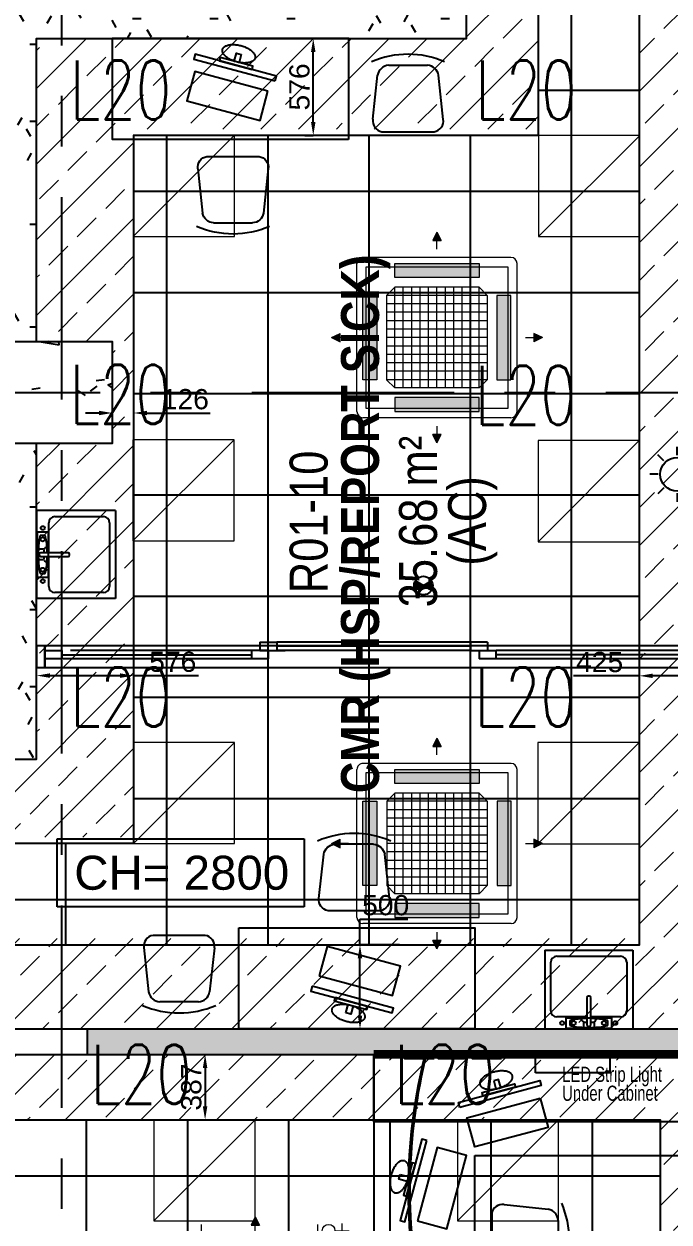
# Model space of a CAD drawing. Header units: millimetres. Extents: x -92759 to 184353, y -15225 to 86714.
# Drawn here: x -46958 to -43131, y 47422 to 54527 of the extents above; entities that cross this region are included whole.
import ezdxf

# ---------------------------------------------------------------- set-up
doc = ezdxf.new("R2010")
doc.units = ezdxf.units.MM
for name, pattern in [('HIDDEN', [0.375, 0.25, -0.125]), ('IDA - Grid Line', [2100, 1200, -300, 300, -300]), ('IDA - Hidden 065', [322.5, 225, -97.5])]:
    doc.linetypes.add(name, pattern=pattern)
doc.layers.get('Defpoints').update_dxf_attribs({"color": 8})
for name, color, linetype in [('0-1', 9, 'Continuous'), ('0-Motion Sensor', 1, 'Continuous'), ('A-_DOOR----_E', 8, 'Continuous'), ('A-_DOOROPEN_E', 8, 'Continuous'), ('A-_ROOMNAME_A', 8, 'Continuous'), ('A-_WALL----_H-1', 9, 'Continuous'), ('A-_WALLPRTN_E', 8, 'Continuous'), ('A-PATT-CONC', 8, 'Continuous'), ('AAG_Dimension', 7, 'Continuous'), ('E-legend', 1, 'Continuous'), ('E-LIGHT----E', 1, 'Continuous'), ('HF', 7, 'Continuous'), ('HF Text', 7, 'Continuous'), ('HFI 02', 7, 'Continuous'), ('M-ACMV_FCU', 5, 'Continuous'), ('PDF_M-_ACON----_E-N', 7, 'Continuous'), ('S-_COLN----_E', 8, 'Continuous')]:
    doc.layers.add(name, color=color, linetype=linetype)
for name, color, linetype, true_color in [('1599_FURN_RHH_BLK8 _NEW__1ST STY_dwg _2_-1', 7, 'Continuous', 0xaaaaaa), ('A-_DETA----_E-6', 7, 'Continuous', 0x969696), ('A-_DETA----_E-7', 7, 'IDA - Hidden 065', 0x969696), ('A-_DETA----_ED-2', 1, 'Continuous', 0xff0000), ('A-_FURN--1', 7, 'Continuous', 0xaaaaaa), ('A-_FURN--3', 7, 'Continuous', 0xaaaaaa), ('A-_FURN--4', 7, 'Continuous', 0xaaaaaa), ('E-_FIREALAM_E-1', 1, 'Continuous', 0xff0000), ('S-_ANOTGRID_E-1', 9, 'IDA - Grid Line', 0x808080)]:
    doc.layers.add(name, color=color, linetype=linetype, true_color=true_color)
for name, color, linetype, lineweight in [('A--', 134, '500-1-RP', 25), ('HFI 9MM FPB', 94, 'Continuous', 5), ('M-ACMV_CDP', 190, 'DRAIN_PIPE', 25), ('M-ACMV_FCU-1', 86, 'Continuous', 9), ('M-ACMV_PWR', 1, 'REFRIGERANT', 25), ('M-ACMV_REF_PIPE', 134, '500-1-RP', 25), ('M-ACMV_VCD', 7, 'Continuous', 25)]:
    doc.layers.add(name, color=color, linetype=linetype, lineweight=lineweight)
doc.styles.add('Arial', font='arial.ttf')
doc.styles.add('Arial Narrow_2', font='ARIALN.TTF', dxfattribs={"height": 225})
doc.styles.add('Arial Narrow_B_1', font='ARIALNB.TTF', dxfattribs={"height": 300})
doc.styles.add('Arial_4', font='arial.ttf', dxfattribs={"height": 1.8})
doc.styles.add('Simplex', font='simplex_.ttf', dxfattribs={"width": 0.7, "height": 450})
doc.styles.get("Standard").update_dxf_attribs({"font": 'arial.ttf'})
doc.linetypes.add('500-1-RP', pattern='A,0.75,-0.5,0.75,-0.5,0.75,-0.5,0.75,-1.7,["RP",Standard,S=1,R=0,X=-1,Y=-0.5],-1.7', length=7.9)
doc.linetypes.add('DRAIN_PIPE', pattern='A,0.5,-0.2,["D",Standard,S=0.1,R=0,X=-0.1,Y=-0.05],-0.25', length=0.95)
doc.linetypes.add('REFRIGERANT', pattern='A,15,-5.08,["R",Standard,S=2.54,R=0,X=-2.54,Y=-1.27],-5.08', length=25.16)
doc.dimstyles.get("Standard").update_dxf_attribs({"dimtxt": 0.18, "dimasz": 0.18, "dimexe": 0.18, "dimexo": 0.0625, "dimgap": 0.09, "dimtad": 0, "dimtih": 1, "dimtoh": 1, "dimdec": 4, "dimzin": 0, "dimdsep": 46, "dimtxsty": 'Standard', "dimcen": 0.09, "dimadec": 0, "dimazin": 0, "dimtfac": 1, "dimtdec": 4, "dimtofl": 0, "dimtmove": 0, "dimatfit": 3, "dimfxl": 1, "dimtolj": 1, "dimtzin": 0, "dimarcsym": 0})
pattern_1 = [(0, (-11870.95, 40538.29), (609.6, 152.4), [50.292, -406.908, 50.292, -406.908, -2438.4]), (0, (-11870.95, 40538.29), (609.6, 152.4), [-914.4, 50.292, -864.108, 50.292, -406.908, -1066.8]), (0, (-11870.95, 40538.29), (609.6, 152.4), [-2286, 50.292, -254.508, 50.292, -711.708]), (120, (-11642.35, 40614.49), (-436.7823, 451.7291), [50.292, -406.908, 50.292, -406.908, -2438.4]), (120, (-11642.35, 40614.49), (-436.7823, 451.7291), [-914.4, 50.292, -864.108, 50.292, -406.908, -1066.8]), (120, (-11642.35, 40614.49), (-436.7823, 451.7291), [-2286, 50.292, -254.508, 50.292, -711.708]), (240, (-11566.15, 40919.29), (-172.8177, -604.1291), [50.292, -406.908, 50.292, -406.908, -2438.4]), (240, (-11566.15, 40919.29), (-172.8177, -604.1291), [-914.4, 50.292, -864.108, 50.292, -406.908, -1066.8]), (240, (-11566.15, 40919.29), (-172.8177, -604.1291), [-2286, 50.292, -254.508, 50.292, -711.708])]

# ---------------------------------------------------------------- blocks, each defined once
blk = doc.blocks.new('IDA - Strobe Light - IDA - Strobe Light-8826107-BLK8_RHH_1ST STOREY PLAN')
at = {"layer": 'A-_DETA----_ED-2'}
for p, q in [((0, 312.5), (0, 362.5)), ((-79.5, 279.5), (-114.9, 314.9)), ((79.5, 279.5), (114.9, 314.9)), ((-112.5, 200), (-162.5, 200)), ((112.5, 200), (162.5, 200)), ((-79.5, 120.5), (-114.9, 85.1)), ((0, 87.5), (0, 37.5)), ((79.5, 120.5), (114.9, 85.1))]:
    blk.add_line(p, q, dxfattribs=at)
blk.add_circle((0, 200), 100, dxfattribs=at)
blk = doc.blocks.new('IDA - Rectangle Column - 600W X 600D-9040327-BLK8_RHH_1ST STOREY PLAN')
at = {"layer": 'S-_COLN----_E'}
h = blk.add_hatch(dxfattribs=at)
h.set_pattern_fill('FP_12', color=256, style=0, pattern_type=2)
h.set_pattern_definition([(50, (-8070.95, 20738.3), (1093.104, -95.634), [114.3, -1257.3]), (355, (-8071, 20738.3), (-211.46, 1146.34), [91.44, -1005.84]), (100.451, (-7979.9, 20730.3), (881.656, 1050.7), [97.14, -1068.54]), (46.184, (-8071, 21043.1), (1626.475, -252.26), [171.45, -1885.95]), (96.636, (-7935.4, 21022), (1424.42, 1484.57), [145.71, -1602.81]), (351.184, (-8071, 21043.1), (1424.43, 1484.55), [137.16, -1508.76]), (21, (-7918.55, 20966.9), (909.686, -613.59), [114.3, -1257.3]), (326, (-7918.6, 20966.9), (370.81, 1105.13), [91.44, -1005.84]), (71.451, (-7842.7, 20915.8), (1280.503, 491.53), [97.14, -1068.54]), (37.5, (-8070.95, 20738.3), (18.5313, 507.33), [50.292, -943.356, 50.292, -970.788, -1009.65]), (37.5, (-8070.95, 20738.3), (18.5313, 507.33), [-2014.728, 50.292, -959.358]), (7.5, (-8070.95, 20738.3), (400.918, 601.084), [50.292, -531.876, 50.292, -920.496, -384.81]), (7.5, (-8070.95, 20738.3), (400.918, 601.084), [-1552.956, 50.292, -334.518]), (327.5, (-8410.8, 20738.3), (813.545, -34.374), [50.292, -330.708, 50.292, -2715.768]), (327.5, (-8410.8, 20738.3), (813.545, -34.374), [-431.292, -1138.428, 50.292, -1527.048]), (317.5, (-8563.2, 20738.3), (888.775, 152.56), [50.292, -445.008, 50.292, -739.14, -1120.14]), (317.5, (-8563.2, 20738.3), (888.775, 152.56), [-1284.73, 50.29, -1069.85])])
h.paths.add_polyline_path([(300, -300), (300, 300), (-300, 300), (-300, -300)])
for p, q in [((300, 300), (-300, 300)), ((-300, 300), (-300, -300)), ((300, -300), (300, 300)), ((-300, -300), (300, -300))]:
    blk.add_line(p, q, dxfattribs=at)
blk = doc.blocks.new('1599_FURN_RHH_BLK8 _NEW__1ST STY_dwg_CHAIR-10346284-BLK8_RHH_1ST STOREY PLAN')
at = {"layer": 'A-_FURN--4'}
for p, q in [((362639.3, -313382.2), (362869.3, -313382.2)), ((362545.4, -313702.3), (362573.4, -313441.1)), ((362963.4, -313704.2), (362935.2, -313441.1)), ((362599.6, -313776.6), (362909, -313776.6))]:
    blk.add_line(p, q, dxfattribs=at)
for centre, radius, start, end in [((362754.4, -313864.3), 547.7, 66.66493, 113.33507), ((362643.9, -313453.7), 71.6, 93.69503, 169.88429), ((362864.7, -313453.7), 71.6, 10.11571, 86.30497), ((362610.5, -313711.7), 65.8, 171.73506, 260.48458), ((362898.2, -313711.7), 65.8, 279.51542, 8.26494)]:
    blk.add_arc(centre, radius, start, end, dxfattribs=at)
blk = doc.blocks.new('1599_FURN_RHH_BLK8 _NEW__1ST STY_dwg_MONITOR-10346285-BLK8_RHH_1ST STOREY PLAN')
at = {"layer": 'A-_FURN--4', "flags": 128}
for points in [[(-100, 250), (-70, 250), (-70, -250), (-100, -250)], [(-70, 100), (-50, 100), (-50, -100), (-70, -100)], [(0, 15), (-50, 15), (-50, -15), (0, -15)]]:
    blk.add_lwpolyline(points, close=True, dxfattribs=at)
at = {"layer": 'A-_FURN--4'}
for points in [[(0, 100), (-50, 100), (-50, 0)], [(50, 0), (50, 100), (0, 100)], [(-50, 0), (-50, -100), (0, -100)], [(0, -100), (50, -100), (50, 0)]]:
    blk.add_rational_spline(points, [1, 0.707106781187, 1], degree=2, dxfattribs=at)
blk = doc.blocks.new('1599_FURN_RHH_BLK8 _NEW__1ST STY_dwg_CHAIR-10346283-BLK8_RHH_1ST STOREY PLAN')
at = {"layer": 'A-_FURN--4'}
for p, q in [((362639.3, -313382.2), (362869.3, -313382.2)), ((362545.4, -313702.3), (362573.4, -313441.1)), ((362963.4, -313704.2), (362935.2, -313441.1)), ((362599.6, -313776.6), (362909, -313776.6))]:
    blk.add_line(p, q, dxfattribs=at)
for centre, radius, start, end in [((362754.4, -313864.3), 547.7, 66.66493, 113.33507), ((362643.9, -313453.7), 71.6, 93.69503, 169.88429), ((362864.7, -313453.7), 71.6, 10.11571, 86.30497), ((362610.5, -313711.7), 65.8, 171.73506, 260.48458), ((362898.2, -313711.7), 65.8, 279.51542, 8.26494)]:
    blk.add_arc(centre, radius, start, end, dxfattribs=at)
blk = doc.blocks.new('1599_FURN_RHH_BLK8 _NEW__1ST STY_dwg _2_-10346281-BLK8_RHH_1ST STOREY PLAN')
at = {"layer": 'A-_DETA----_E-6'}
for p, q in [((-10936.1, -27700), (-11404.1, -27700)), ((-11404.1, -28222), (-11404.1, -27700)), ((-10936.1, -27700), (-10936.1, -28222)), ((-11332.1, -27950), (-11332.1, -27772)), ((-11296.1, -27736), (-11008.1, -27736)), ((-10972.1, -27772), (-10972.1, -28150)), ((-11399.6, -27826), (-11336.6, -27826)), ((-11399.6, -28096), (-11399.6, -27826)), ((-11353.7, -27848.5), (-11382.6, -27848.5)), ((-11336.6, -27826), (-11336.6, -28096)), ((-11364.4, -27929.8), (-11390.3, -27929.8)), ((-11364.4, -27992.2), (-11390.3, -27992.2)), ((-11388.5, -27959), (-11388.5, -27963.5)), ((-11217.5, -27950), (-11379.5, -27950)), ((-11379.5, -27972.5), (-11217.5, -27972.5)), ((-11362, -27931.8), (-11362, -27950)), ((-11362, -27972.8), (-11362, -27990.3)), ((-11332.1, -28150), (-11332.1, -27972.5)), ((-11208.5, -27963.5), (-11208.5, -27959)), ((-11336.6, -28096), (-11399.6, -28096)), ((-11382.6, -28073.5), (-11353.7, -28073.5)), ((-11008.1, -28186), (-11296.1, -28186)), ((-10936.1, -28222), (-11404.1, -28222)), ((-8390.1, -30307), (-7868.1, -30307)), ((-8390.1, -30307), (-8390.1, -30775)), ((-7868.1, -30307), (-7868.1, -30775)), ((-8354.1, -30667), (-8354.1, -30379)), ((-8318.1, -30343), (-7940.1, -30343)), ((-7904.1, -30379), (-7904.1, -30667)), ((-8140.1, -30588.4), (-8140.1, -30750.4)), ((-8126.6, -30579.4), (-8131.1, -30579.4)), ((-8117.6, -30750.4), (-8117.6, -30588.4)), ((-8140.1, -30703), (-8318.1, -30703)), ((-8264.1, -30770.5), (-8264.1, -30707.5)), ((-8264.1, -30707.5), (-7994.1, -30707.5)), ((-8241.6, -30724.5), (-8241.6, -30753.5)), ((-8160.3, -30735.3), (-8160.3, -30761.2)), ((-8158.4, -30732.9), (-8140.1, -30732.9)), ((-8131.1, -30759.4), (-8126.6, -30759.4)), ((-7940.1, -30703), (-8117.6, -30703)), ((-8117.3, -30732.9), (-8099.9, -30732.9)), ((-8097.9, -30735.3), (-8097.9, -30761.2)), ((-8016.6, -30753.5), (-8016.6, -30724.5)), ((-7994.1, -30707.5), (-7994.1, -30770.5)), ((-7868.1, -30775), (-8390.1, -30775)), ((-7994.1, -30770.5), (-8264.1, -30770.5))]:
    blk.add_line(p, q, dxfattribs=at)
for centre, radius in [((-11368.1, -27803.5), 11.4), ((-11368.1, -27871), 12.3), ((-11368.1, -28051), 12.3), ((-11368.1, -28118.5), 11.4), ((-8286.6, -30739), 11.4), ((-8219.1, -30739), 12.3), ((-8039.1, -30739), 12.3), ((-7971.6, -30739), 11.4)]:
    blk.add_circle(centre, radius, dxfattribs=at)
for centre, radius, start, end in [((-11296.1, -27772), 36, 90, 180), ((-11008.1, -27772), 36, 0, 90), ((-11242.4, -27894.2), 147.4, 161.95433, 168.80249), ((-11493.8, -27894.2), 147.4, 11.19751, 18.04567), ((-10713.3, -27961), 681.5, 175.31236, 180), ((-11040.2, -27934.2), 353.6, 168.80249, 175.31236), ((-11337.9, -27941), 25.7, 108.01466, 151.55865), ((-11696, -27934.2), 353.6, 4.68764, 11.19751), ((-12022.9, -27961), 681.5, 0.92126, 4.68764), ((-10713.3, -27961), 681.5, 180, 184.68764), ((-11379.5, -27959), 9, 90, 180), ((-11379.5, -27963.5), 9, 180, 270), ((-12022.9, -27961), 681.5, 355.31236, 359.02956), ((-11217.5, -27959), 9, 0, 90), ((-11217.5, -27963.5), 9, 270, 0), ((-11040.2, -27987.8), 353.6, 184.68764, 191.19751), ((-11242.4, -28027.8), 147.4, 191.19751, 198.04567), ((-11337.9, -27981), 25.7, 208.44135, 251.98534), ((-11493.8, -28027.8), 147.4, 341.95433, 348.80249), ((-11696, -27987.8), 353.6, 348.80249, 355.31236), ((-11296.1, -28150), 36, 180, 270), ((-11008.1, -28150), 36, 270, 0), ((-8318.1, -30379), 36, 90, 180), ((-7940.1, -30379), 36, 0, 90), ((-8131.1, -30588.4), 9, 90, 180), ((-8126.6, -30588.4), 9, 0, 90), ((-8318.1, -30667), 36, 180, 270), ((-7940.1, -30667), 36, 270, 0), ((-8195.9, -30864.7), 147.4, 101.19751, 108.04567), ((-8195.9, -30613.3), 147.4, 251.95433, 258.80249), ((-8155.9, -31066.9), 353.6, 94.68764, 101.19751), ((-8155.9, -30411.1), 353.6, 258.80249, 265.31236), ((-8129.1, -31393.8), 681.5, 90.92126, 94.68764), ((-8149.1, -30708.8), 25.7, 198.01466, 241.55865), ((-8131.1, -30750.4), 9, 180, 270), ((-8126.6, -30750.4), 9, 270, 0), ((-8129.1, -31393.8), 681.5, 85.31236, 89.02956), ((-8109.1, -30708.8), 25.7, 298.44135, 341.98534), ((-8102.3, -31066.9), 353.6, 78.80249, 85.31236), ((-8102.3, -30411.1), 353.6, 274.68764, 281.19751), ((-8062.3, -30864.7), 147.4, 71.95433, 78.80249), ((-8062.3, -30613.3), 147.4, 281.19751, 288.04567), ((-8129.1, -30084.2), 681.5, 265.31236, 270), ((-8129.1, -30084.2), 681.5, 270, 274.68764)]:
    blk.add_arc(centre, radius, start, end, dxfattribs=at)
at = {"layer": 'A-_FURN--1', "flags": 128}
for points in [[(-9046.7, -30949.1), (-9046.7, -30924.1), (-9221.7, -30924.1), (-9221.7, -30949.1)], [(-8846.7, -30949.1), (-8846.7, -30924.1), (-9021.7, -30924.1), (-9021.7, -30949.1)], [(-8646.7, -30949.1), (-8646.7, -30924.1), (-8821.7, -30924.1), (-8821.7, -30949.1)]]:
    blk.add_lwpolyline(points, close=True, dxfattribs=at)
at = {"layer": 'A-_FURN--3', "flags": 128}
for points in [[(-10032, -25213.8), (-10466.7, -25097.3), (-10513.3, -25271.2), (-10078.6, -25387.7)], [(-9728.2, -30459.3), (-9293.5, -30575.8), (-9246.9, -30401.9), (-9681.6, -30285.5)], [(-8445.1, -31034.1), (-8445.1, -30924.1), (-8005.1, -30924.1), (-8005.1, -31034.1)], [(-8417, -31183.7), (-8370.4, -31357.6), (-8805.1, -31474.1), (-8851.7, -31300.2)], [(-9145.4, -31912.1), (-8971.6, -31958.7), (-8855.1, -31524.1), (-9029, -31477.5)]]:
    blk.add_lwpolyline(points, close=True, dxfattribs=at)
at = {"layer": 'A-_FURN--3'}
for centre, radius, start, end in [((-5883, -31735.4), 3317.9, 165.84539, 191.49781), ((-5793, -31732.1), 3397.5, 166.24177, 191.16737)]:
    blk.add_arc(centre, radius, start, end, dxfattribs=at)
at = {"layer": 'A-_FURN--4'}
for p, q in [((-9405.1, -30924.1), (-7405.1, -30924.1)), ((-9405.1, -31324.1), (-9405.1, -30924.1)), ((-7405.1, -30924.1), (-9405.1, -30924.1)), ((-9405.1, -30924.1), (-9405.1, -31524.1)), ((-7405.1, -31324.1), (-9405.1, -31324.1)), ((-9405.1, -31524.1), (-9405.1, -32424.1)), ((-8805.1, -31524.1), (-7405.1, -31524.1)), ((-8805.1, -32424.1), (-8805.1, -31524.1)), ((-8630.8, -31815.2), (-8369.6, -31843.2)), ((-8705.1, -31869.4), (-8705.1, -32178.8)), ((-8310.7, -31909.1), (-8310.7, -32139.1))]:
    blk.add_line(p, q, dxfattribs=at)
at = {"layer": 'A-_FURN--4', "flags": 128}
for points in [[(-9555.1, -25499.1), (-10955.1, -25499.1), (-10955.1, -24899.1), (-9555.1, -24899.1)], [(-10205.1, -30174.1), (-8805.1, -30174.1), (-8805.1, -30774.1), (-10205.1, -30774.1)], [(-8894, -31239.1), (-8901.7, -31210.1), (-8418.8, -31080.7), (-8411, -31109.6)], [(-8756.8, -31171.3), (-8762, -31151.9), (-8568.8, -31100.2), (-8563.6, -31119.5)], [(-8692.8, -31081.6), (-8679.9, -31129.9), (-8650.9, -31122.2), (-8663.9, -31073.9)], [(-9090.1, -31435.2), (-9119.1, -31427.4), (-9248.5, -31910.4), (-9219.5, -31918.2)], [(-9157.9, -31572.3), (-9177.2, -31567.2), (-9229, -31760.3), (-9209.7, -31765.5)], [(-9247.5, -31636.3), (-9199.2, -31649.3), (-9207, -31678.2), (-9255.3, -31665.3)]]:
    blk.add_lwpolyline(points, close=True, dxfattribs=at)
at = {"layer": 'A-_FURN--4'}
for centre, radius, start, end in [((-8640.3, -31880.2), 65.8, 81.73506, 170.48458), ((-8792.8, -32024.1), 547.7, 336.66493, 23.33507), ((-8382.2, -31913.7), 71.6, 3.69503, 79.88429)]:
    blk.add_arc(centre, radius, start, end, dxfattribs=at)
for points in [[(-8691.3, -31029.5), (-8787.9, -31055.3), (-8774.9, -31103.6)], [(-8581.8, -31051.9), (-8594.7, -31003.6), (-8691.3, -31029.5)], [(-8774.9, -31103.6), (-8762, -31151.9), (-8665.4, -31126.1)], [(-8665.4, -31126.1), (-8568.8, -31100.2), (-8581.8, -31051.9)], [(-9299.7, -31637.9), (-9273.8, -31541.3), (-9225.5, -31554.2)], [(-9225.5, -31554.2), (-9177.2, -31567.2), (-9203.1, -31663.8)], [(-9277.3, -31747.4), (-9325.6, -31734.5), (-9299.7, -31637.9)], [(-9203.1, -31663.8), (-9229, -31760.3), (-9277.3, -31747.4)]]:
    blk.add_rational_spline(points, [1, 0.707106781187, 1], degree=2, dxfattribs=at)
at = {"extrusion": (0, 0, -1)}
for name, p, zscale, rotation in [('1599_FURN_RHH_BLK8 _NEW__1ST STY_dwg_MONITOR-10346285-BLK8_RHH_1ST STOREY PLAN', (10205.3, -24991.3), -0.9999999999999968, 105.0000000002767), ('1599_FURN_RHH_BLK8 _NEW__1ST STY_dwg_CHAIR-10346284-BLK8_RHH_1ST STOREY PLAN', (372993.7, -339376.7), -1, 180), ('1599_FURN_RHH_BLK8 _NEW__1ST STY_dwg_MONITOR-10346285-BLK8_RHH_1ST STOREY PLAN', (9554.9, -30681.8), -0.9999999999999983, 285.0000000002767)]:
    blk.add_blockref(name, p, dxfattribs=dict(at, zscale=zscale, rotation=rotation))
blk.add_blockref('1599_FURN_RHH_BLK8 _NEW__1ST STY_dwg_CHAIR-10346283-BLK8_RHH_1ST STOREY PLAN', (-371955.4, 288322.7))
at = {"extrusion": (0, 0, -1), "zscale": -1}
blk.add_blockref('1599_FURN_RHH_BLK8 _NEW__1ST STY_dwg_CHAIR-10346284-BLK8_RHH_1ST STOREY PLAN', (-353233.5, 283703.6), dxfattribs=at)
at = {"rotation": 180}
blk.add_blockref('1599_FURN_RHH_BLK8 _NEW__1ST STY_dwg_CHAIR-10346283-BLK8_RHH_1ST STOREY PLAN', (352195.2, -343995.8), dxfattribs=at)
blk = doc.blocks.new('Three_Panel_Sliding_Door_17534 - 4055-10696178-WSO - BLK 8 RHH 1ST STOREY PLAN')
at = {"layer": 'A-_DOOR----_E'}
for p, q in [((-2025.8, 192), (-1975, 192)), ((-2025.8, 62), (-2025.8, 192)), ((-1975, 192), (-2025.8, 192)), ((1975, 192), (-1975, 192)), ((-1975, 192), (-1975, 62)), ((-1975, 192), (-1975, 62)), ((1975, 62), (1975, 192)), ((1975, 192), (1975, 62)), ((2025.8, 192), (1975, 192)), ((2025.8, 192), (1975, 192)), ((2025.8, 192), (2025.8, 62)), ((2025.8, 62), (2025.8, 192)), ((-1975, 90.4), (-1975, 141.2)), ((-1975, 141.2), (-1873.4, 141.2)), ((-1873.4, 90.4), (-1975, 90.4)), ((-1873.4, 141.2), (-734.5, 141.2)), ((-1873.4, 141.2), (-1873.4, 90.4)), ((-1873.4, 90.4), (-734.5, 90.4)), ((-734.5, 141.2), (-632.9, 141.2)), ((-734.5, 141.2), (-734.5, 90.4)), ((-582.1, 90.4), (-734.5, 90.4)), ((-683.7, 39.6), (-683.7, 90.4)), ((-632.9, 90.4), (-632.9, 141.2)), ((-582.1, 90.4), (582.1, 90.4)), ((-582.1, 90.4), (-582.1, 39.6)), ((683.7, 90.4), (531.3, 90.4)), ((582.1, 39.6), (582.1, 90.4)), ((632.9, 141.2), (734.5, 141.2)), ((632.9, 141.2), (632.9, 90.4)), ((632.9, 90.4), (734.5, 90.4)), ((683.7, 39.6), (683.7, 90.4)), ((727.4, 141.2), (1866.3, 141.2)), ((727.4, 90.4), (1822.6, 90.4)), ((734.5, 90.4), (734.5, 141.2)), ((1873.4, 90.4), (1873.4, 141.2)), ((1873.4, 141.2), (1975, 141.2)), ((1975, 90.4), (1873.4, 90.4)), ((1975, 141.2), (1975, 90.4)), ((-1975, 62), (-2025.8, 62)), ((-2025.8, 62), (-1975, 62)), ((-1975, 62), (1975, 62)), ((-683.7, 39.6), (-582.1, 39.6)), ((-582.1, 39.6), (582.1, 39.6)), ((683.7, 39.6), (582.1, 39.6)), ((1975, 62), (2025.8, 62)), ((1975, 62), (2025.8, 62))]:
    blk.add_line(p, q, dxfattribs=at)
at = {"layer": 'A-_DOOROPEN_E'}
for p, q in [((-1873.4, 115.8), (-734.5, 115.8)), ((1873.4, 115.8), (734.5, 115.8)), ((-582.1, 65), (582.1, 65))]:
    blk.add_line(p, q, dxfattribs=at)
blk = doc.blocks.new('A$Cb2bf8f38')
at = {"layer": 'A-_WALL----_H-1'}
h = blk.add_hatch(dxfattribs=at)
h.set_pattern_fill('FP_1', color=256, style=0, pattern_type=2)
h.set_pattern_definition(pattern_1)
h.paths.add_polyline_path([(-1399, 21900), (-1399, 26400), (-1549, 26400), (-1549, 21900)])
h = blk.add_hatch(dxfattribs=at)
h.set_pattern_fill('FP_1', color=256, style=0, pattern_type=2)
h.set_pattern_definition(pattern_1)
h.paths.add_polyline_path([(-3950, 21900), (-1549, 21900), (-1549, 22050), (-7750, 22050), (-7750, 21900), (-4100, 21900)])
h.paths.add_polyline_path([(-10249, 21900), (-9750, 21900), (-9750, 22050), (-10249, 22050)])
h.paths.add_polyline_path([(-12500, 21900), (-11449, 21900), (-11449, 22050), (-14900, 22050), (-14900, 21900), (-12575, 21900)])
h = blk.add_hatch(dxfattribs=at)
h.set_pattern_fill('FP_1', color=256, style=0, pattern_type=2)
h.set_pattern_definition(pattern_1)
h.paths.add_polyline_path([(-3950, 20100), (-3950, 21900), (-4100, 21900), (-4100, 20100)])
h = blk.add_hatch(dxfattribs=at)
h.set_pattern_fill('FP_1', color=256, style=0, pattern_type=2)
h.set_pattern_definition(pattern_1)
h.paths.add_polyline_path([(-4100, 17625), (-3950, 17625), (-3950, 19500), (-4100, 19500), (-4100, 17700)])
h = blk.add_hatch(dxfattribs=at)
h.set_pattern_fill('FP_1', color=256, style=0, pattern_type=2)
h.set_pattern_definition(pattern_1)
h.paths.add_polyline_path([(-6450, 15875), (-4749, 15875), (-4749, 16025), (-6450, 16025), (-6450, 15933.1)])
h.paths.add_polyline_path([(-7900, 15875), (-7550, 15875), (-7550, 16025), (-7900, 16025), (-7900, 15933.1)])
h.paths.add_polyline_path([(-11350, 15875), (-11350, 16025), (-14900, 16025), (-14900, 15875), (-14327.6, 15875)])
h.paths.add_polyline_path([(-9500, 15875), (-9500, 16025), (-10250, 16025), (-10250, 15875)])
h.paths.add_polyline_path([(51, 15875), (51, 16025), (-3649, 16025), (-3649, 15875)])
at = {"layer": 'A-_DETA----_E-6'}
for p, q in [((-3481, 19100), (-3949, 19100)), ((-3949, 18578), (-3949, 19100)), ((-3841, 19064), (-3553, 19064)), ((-3481, 19100), (-3481, 18578)), ((-3944.5, 18974), (-3881.5, 18974)), ((-3944.5, 18704), (-3944.5, 18974)), ((-3881.5, 18974), (-3881.5, 18704)), ((-3877, 18850), (-3877, 19028)), ((-3517, 19028), (-3517, 18650)), ((-3898.5, 18951.5), (-3927.5, 18951.5)), ((-3909.3, 18870.2), (-3935.2, 18870.2)), ((-3933.4, 18841), (-3933.4, 18836.5)), ((-3762.4, 18850), (-3924.4, 18850)), ((-3924.4, 18827.5), (-3762.4, 18827.5)), ((-3906.9, 18868.2), (-3906.9, 18850)), ((-3877, 18650), (-3877, 18827.5)), ((-3753.4, 18836.5), (-3753.4, 18841)), ((-3909.3, 18807.8), (-3935.2, 18807.8)), ((-3906.9, 18827.2), (-3906.9, 18809.7)), ((-3881.5, 18704), (-3944.5, 18704)), ((-3927.5, 18726.5), (-3898.5, 18726.5)), ((-3481, 18578), (-3949, 18578)), ((-3553, 18614), (-3841, 18614)), ((-935, 16493), (-413, 16493)), ((-935, 16493), (-935, 16025)), ((-413, 16493), (-413, 16025)), ((-899, 16133), (-899, 16421)), ((-863, 16457), (-485, 16457)), ((-449, 16421), (-449, 16133)), ((-685, 16211.6), (-685, 16049.6)), ((-671.5, 16220.6), (-676, 16220.6)), ((-662.5, 16049.6), (-662.5, 16211.6)), ((-685, 16097), (-863, 16097)), ((-809, 16029.5), (-809, 16092.5)), ((-809, 16092.5), (-539, 16092.5)), ((-786.5, 16075.5), (-786.5, 16046.5)), ((-705.2, 16064.7), (-705.2, 16038.8)), ((-703.3, 16067.1), (-685, 16067.1)), ((-485, 16097), (-662.5, 16097)), ((-662.2, 16067.1), (-644.8, 16067.1)), ((-642.8, 16064.7), (-642.8, 16038.8)), ((-561.5, 16046.5), (-561.5, 16075.5)), ((-539, 16092.5), (-539, 16029.5)), ((-413, 16025), (-935, 16025)), ((-539, 16029.5), (-809, 16029.5)), ((-676, 16040.6), (-671.5, 16040.6))]:
    blk.add_line(p, q, dxfattribs=at)
for centre, radius in [((-3913, 18996.5), 11.4), ((-3913, 18929), 12.3), ((-3913, 18749), 12.3), ((-3913, 18681.5), 11.4), ((-831.5, 16061), 11.4), ((-764, 16061), 12.3), ((-584, 16061), 12.3), ((-516.5, 16061), 11.4)]:
    blk.add_circle(centre, radius, dxfattribs=at)
for centre, radius, start, end in [((-3841, 19028), 36, 90, 180), ((-3553, 19028), 36, 0, 90), ((-3585.1, 18865.8), 353.6, 168.80249, 175.31236), ((-3787.3, 18905.8), 147.4, 161.95433, 168.80249), ((-4038.7, 18905.8), 147.4, 11.19751, 18.04567), ((-4240.9, 18865.8), 353.6, 4.68764, 11.19751), ((-3258.2, 18839), 681.5, 175.31236, 180), ((-3258.2, 18839), 681.5, 180, 184.68764), ((-3924.4, 18841), 9, 90, 180), ((-3924.4, 18836.5), 9, 180, 270), ((-3882.8, 18859), 25.7, 108.01466, 151.55865), ((-4567.8, 18839), 681.5, 0.92126, 4.68764), ((-4567.8, 18839), 681.5, 355.31236, 359.02956), ((-3762.4, 18841), 9, 0, 90), ((-3762.4, 18836.5), 9, 270, 0), ((-3585.1, 18812.2), 353.6, 184.68764, 191.19751), ((-3882.8, 18819), 25.7, 208.44135, 251.98534), ((-4240.9, 18812.2), 353.6, 348.80249, 355.31236), ((-3787.3, 18772.2), 147.4, 191.19751, 198.04567), ((-4038.7, 18772.2), 147.4, 341.95433, 348.80249), ((-3841, 18650), 36, 180, 270), ((-3553, 18650), 36, 270, 0), ((-863, 16421), 36, 90, 180), ((-485, 16421), 36, 0, 90), ((-676, 16211.6), 9, 90, 180), ((-671.5, 16211.6), 9, 0, 90), ((-863, 16133), 36, 180, 270), ((-485, 16133), 36, 270, 0), ((-740.8, 15935.3), 147.4, 101.19751, 108.04567), ((-700.8, 15733.1), 353.6, 94.68764, 101.19751), ((-674, 15406.2), 681.5, 90.92126, 94.68764), ((-694, 16091.2), 25.7, 198.01466, 241.55865), ((-674, 15406.2), 681.5, 85.31236, 89.02956), ((-654, 16091.2), 25.7, 298.44135, 341.98534), ((-647.2, 15733.1), 353.6, 78.80249, 85.31236), ((-607.2, 15935.3), 147.4, 71.95433, 78.80249), ((-740.8, 16186.7), 147.4, 251.95433, 258.80249), ((-700.8, 16388.9), 353.6, 258.80249, 265.31236), ((-674, 16715.8), 681.5, 265.31236, 270), ((-676, 16049.6), 9, 180, 270), ((-674, 16715.8), 681.5, 270, 274.68764), ((-671.5, 16049.6), 9, 270, 0), ((-647.2, 16388.9), 353.6, 274.68764, 281.19751), ((-607.2, 16186.7), 147.4, 281.19751, 288.04567)]:
    blk.add_arc(centre, radius, start, end, dxfattribs=at)
at = {"layer": 'A-_DETA----_E-7'}
blk.add_line((-3949, 18300), (51, 18300), dxfattribs=at)
at = {"layer": 'A-_WALLPRTN_E'}
for p, q in [((-1399, 21900), (-1399, 26400)), ((-3950, 20100), (-3950, 21900)), ((-3950, 21900), (-1399, 21900)), ((-3950, 17625), (-3950, 19500)), ((-4599, 17625), (-3950, 17625)), ((51, 16025), (-3649, 16025)), ((-3649, 16025), (-3649, 15875)), ((-3649, 15875), (51, 15875))]:
    blk.add_line(p, q, dxfattribs=at)
at = {"layer": 'S-_ANOTGRID_E-1'}
for p, q in [((-3800, -20141.4), (-3800, 53272.8)), ((-38373.1, 19800), (13584.7, 19800))]:
    blk.add_line(p, q, dxfattribs=at)
at = {"layer": '1599_FURN_RHH_BLK8 _NEW__1ST STY_dwg _2_-1'}
blk.add_blockref('1599_FURN_RHH_BLK8 _NEW__1ST STY_dwg _2_-10346281-BLK8_RHH_1ST STOREY PLAN', (7455.1, 46800), dxfattribs=at)
at = {"layer": 'A-_DOOR----_E', "xscale": 0.9875110921885297, "yscale": 0.9875110921885297, "zscale": 0.9875110921885297, "rotation": 180}
blk.add_blockref('Three_Panel_Sliding_Door_17534 - 4055-10696178-WSO - BLK 8 RHH 1ST STOREY PLAN', (-1949.5, 18359.6), dxfattribs=at)
at = {"layer": 'E-_FIREALAM_E-1', "rotation": 89.99999999999706}
blk.add_blockref('IDA - Strobe Light - IDA - Strobe Light-8826107-BLK8_RHH_1ST STOREY PLAN', (50, 19315), dxfattribs=at)
at = {"layer": 'S-_COLN----_E'}
blk.add_blockref('IDA - Rectangle Column - 600W X 600D-9040327-BLK8_RHH_1ST STOREY PLAN', (-3800, 19800), dxfattribs=at)
at = {"layer": 'A-_ROOMNAME_A', "char_height": 225, "attachment_point": 1, "rotation": 90}
for s, insert, width, style in [('CMR (HSP/REPORT SICK)', (-2143.5, 17424.5), 3932.277, 'Arial Narrow_B_1'), ('35.68 m²', (-1799.5, 18526.2), 1262.658, 'Arial Narrow_2'), ('R01-10', (-2448.3, 18610.2), 1058.227, 'Arial Narrow_2'), ('(AC)', (-1508.4, 18773.7), 661.392, 'Arial Narrow_2')]:
    blk.add_mtext(s, dxfattribs=dict(at, insert=insert, width=width, style=style))
blk = doc.blocks.new('*D659')
at = {"layer": 'AAG_Dimension', "color": 0, "lineweight": -2, "transparency": 16777216}
for p, q in [((8921.4, 475336.7), (8920.8, 475336.7)), ((8921, 475256.7), (8921, 475029.2)), ((8921, 474949.2), (8921.1, 474949.2))]:
    blk.add_line(p, q, dxfattribs=at)
at = {"layer": 'AAG_Dimension', "color": 0, "transparency": 16777216}
for points in [[(8907.6, 475256.7), (8934.3, 475256.7), (8921, 475336.7)], [(8907.6, 475029.2), (8934.3, 475029.2), (8921, 474949.2)]]:
    blk.add_solid(points, dxfattribs=at)
at = {"layer": 'Defpoints', "color": 0, "transparency": 16777216}
for p in [(8921.5, 475336.7), (8921, 474949.2), (8921, 474949.2)]:
    blk.add_point(p, dxfattribs=at)
at = {"layer": 'AAG_Dimension', "color": 152, "true_color": 0x2776bb, "transparency": 16777216, "insert": (8839.6, 475143), "char_height": 120, "attachment_point": 5, "rotation": 90, "style": 'Arial'}
blk.add_mtext('\\A1;387', dxfattribs=at)
blk = doc.blocks.new('*D579')
at = {"layer": 'Defpoints', "color": 0, "transparency": 16777216}
for p in [(8496.7, 479140.2), (8496.7, 479140.2), (8371, 479042.5)]:
    blk.add_point(p, dxfattribs=at)
at = {"layer": 'HFI 02', "color": 0, "lineweight": -2, "transparency": 16777216}
for p, q in [((8291, 479140.2), (8211, 479140.2)), ((8371, 479042.6), (8371, 479140.4)), ((8496.7, 479140.3), (8496.7, 479140.4)), ((8576.7, 479140.2), (8950.5, 479140.2))]:
    blk.add_line(p, q, dxfattribs=at)
at = {"layer": 'HFI 02', "color": 0, "transparency": 16777216}
for points in [[(8291, 479153.5), (8291, 479126.9), (8371, 479140.2)], [(8576.7, 479153.5), (8576.7, 479126.9), (8496.7, 479140.2)]]:
    blk.add_solid(points, dxfattribs=at)
at = {"layer": 'HFI 02', "color": 152, "true_color": 0x2776bb, "transparency": 16777216, "insert": (8803.6, 479221.5), "char_height": 120, "attachment_point": 5, "style": 'Arial'}
blk.add_mtext('\\A1;126', dxfattribs=at)
blk = doc.blocks.new('*D580')
at = {"layer": 'Defpoints', "color": 0, "transparency": 16777216}
for p in [(11496.7, 477606.4), (11922, 477606.4), (11922, 477581.7)]:
    blk.add_point(p, dxfattribs=at)
at = {"layer": 'HFI 02', "color": 0, "lineweight": -2, "transparency": 16777216}
for p, q in [((11496.7, 477581.7), (11105.9, 477581.7)), ((11496.7, 477606.3), (11496.7, 477581.5)), ((11842, 477581.7), (11576.7, 477581.7)), ((11922, 477606.3), (11922, 477581.5))]:
    blk.add_line(p, q, dxfattribs=at)
at = {"layer": 'HFI 02', "color": 0, "transparency": 16777216}
for points in [[(11576.7, 477595), (11576.7, 477568.3), (11496.7, 477581.7)], [(11842, 477595), (11842, 477568.3), (11922, 477581.7)]]:
    blk.add_solid(points, dxfattribs=at)
at = {"layer": 'HFI 02', "color": 152, "true_color": 0x2776bb, "transparency": 16777216, "insert": (11261.3, 477662.9), "char_height": 120, "attachment_point": 5, "style": 'Arial'}
blk.add_mtext('\\A1;425', dxfattribs=at)
blk = doc.blocks.new('*D581')
at = {"layer": 'Defpoints', "color": 0, "transparency": 16777216}
for p in [(7921, 477582.9), (7921, 477582.9), (8496.7, 477582.9)]:
    blk.add_point(p, dxfattribs=at)
at = {"layer": 'HFI 02', "color": 0, "lineweight": -2, "transparency": 16777216}
for p, q in [((7921, 477583), (7921, 477583.1)), ((8001, 477582.9), (8416.7, 477582.9)), ((8496.7, 477583), (8496.7, 477583.1)), ((8496.7, 477582.9), (8881.8, 477582.9))]:
    blk.add_line(p, q, dxfattribs=at)
at = {"layer": 'HFI 02', "color": 0, "transparency": 16777216}
for points in [[(8001, 477596.3), (8001, 477569.6), (7921, 477582.9)], [(8416.7, 477596.3), (8416.7, 477569.6), (8496.7, 477582.9)]]:
    blk.add_solid(points, dxfattribs=at)
at = {"layer": 'HFI 02', "color": 152, "true_color": 0x2776bb, "transparency": 16777216, "insert": (8729.2, 477664.2), "char_height": 120, "attachment_point": 5, "style": 'Arial'}
blk.add_mtext('\\A1;576', dxfattribs=at)
blk = doc.blocks.new('*D694')
at = {"layer": 'Defpoints', "color": 0, "transparency": 16777216}
for p in [(9511.8, 481361.7), (9562.5, 481361.7), (9511.8, 480786)]:
    blk.add_point(p, dxfattribs=at)
at = {"layer": 'HFI 02', "color": 0, "lineweight": -2, "transparency": 16777216}
for p, q in [((9511.9, 481361.7), (9562.7, 481361.7)), ((9562.5, 480866), (9562.5, 481281.7)), ((9511.9, 480786), (9562.7, 480786))]:
    blk.add_line(p, q, dxfattribs=at)
at = {"layer": 'HFI 02', "color": 0, "transparency": 16777216}
for points in [[(9549.2, 481281.7), (9575.8, 481281.7), (9562.5, 481361.7)], [(9549.2, 480866), (9575.8, 480866), (9562.5, 480786)]]:
    blk.add_solid(points, dxfattribs=at)
at = {"layer": 'HFI 02', "color": 152, "true_color": 0x2776bb, "transparency": 16777216, "insert": (9481.2, 481073.8), "char_height": 120, "attachment_point": 5, "rotation": 90, "style": 'Arial'}
blk.add_mtext('\\A1;576', dxfattribs=at)
blk = doc.blocks.new('*D693')
at = {"layer": 'Defpoints', "color": 0, "transparency": 16777216}
for p in [(10073.5, 475986.6), (9839.8, 475486.7), (10073.5, 475486.7)]:
    blk.add_point(p, dxfattribs=at)
at = {"layer": 'HFI 02', "color": 0, "lineweight": -2, "transparency": 16777216}
for p, q in [((9839.8, 475986.6), (9839.8, 476139.6)), ((9839.8, 476139.6), (10124.5, 476139.6)), ((10073.4, 475986.6), (9839.6, 475986.6)), ((9839.8, 475566.7), (9839.8, 475906.6)), ((10073.4, 475486.7), (9839.6, 475486.7))]:
    blk.add_line(p, q, dxfattribs=at)
at = {"layer": 'HFI 02', "color": 0, "transparency": 16777216}
for points in [[(9826.5, 475906.6), (9853.1, 475906.6), (9839.8, 475986.6)], [(9826.5, 475566.7), (9853.1, 475566.7), (9839.8, 475486.7)]]:
    blk.add_solid(points, dxfattribs=at)
at = {"layer": 'HFI 02', "color": 152, "true_color": 0x2776bb, "transparency": 16777216, "insert": (9992.2, 476220.9), "char_height": 120, "attachment_point": 5, "style": 'Arial'}
blk.add_mtext('\\A1;500', dxfattribs=at)
blk = doc.blocks.new('L20')
at = {"layer": 'E-LIGHT----E', "lineweight": 5}
blk.add_line((-300, -300), (300, 300), dxfattribs=at)
blk.add_lwpolyline([(-300, -300), (300, -300), (300, 300), (-300, 300)], close=True, dxfattribs=at)
at = {"layer": 'E-LIGHT----E', "lineweight": 5, "style": 'Simplex', "width": 0.7}
blk.add_text('L20', height=350, dxfattribs=at).set_placement((-673.7, 394.3))
blk = doc.blocks.new('Motion Sensor')
at = {"layer": 'E-legend', "lineweight": 25}
h = blk.add_hatch(color=256, dxfattribs=at)
h.dxf.hatch_style = 1
h.paths.add_polyline_path([(10021, -17121.6), (9973.3, -17094.1, 0.131652), (9965.9, -17121.6, 0.131652), (9973.3, -17149.1)])
h = blk.add_hatch(color=256, dxfattribs=at)
h.dxf.hatch_style = 1
h.paths.add_polyline_path([(10068.6, -17094.1), (10021, -17121.6), (10068.6, -17149.1, 0.131652), (10076, -17121.6, 0.131652)])
for p, q in [((9973.3, -17094.1), (10068.6, -17149.1)), ((9973.3, -17149.1), (10068.6, -17094.1))]:
    blk.add_line(p, q, dxfattribs=at)
blk.add_circle((10021, -17121.6), 55, dxfattribs=at)
blk = doc.blocks.new('EL_B8_L1_R4')
at = {"color": 1, "linetype": 'HIDDEN', "ltscale": 40, "const_width": 50}
blk.add_lwpolyline([(8842.9, -24683.3), (10842.9, -24683.3)], dxfattribs=at)
at = {"layer": '0-Motion Sensor'}
blk.add_blockref('Motion Sensor', (-883.1, -4781.5), dxfattribs=at)
at = {"layer": 'E-legend', "color": 0}
for p in [(7716.5, -19533.1), (10121, -19533.4), (7714.5, -21338.7), (10118.4, -21343.6), (7718, -23133.3), (10117, -23133.8), (7839.3, -25370.8), (9639.3, -25370.8)]:
    blk.add_blockref('L20', p, dxfattribs=at)
at = {"color": 1, "linetype": 'HIDDEN', "ltscale": 40, "style": 'Arial', "width": 0.7}
for s, p in [('LED Strip Light', (9961, -24846.6)), ('Under Cabinet', (9961, -24958.9))]:
    blk.add_text(s, height=90, rotation=0.06266, dxfattribs=at).set_placement(p)
blk = doc.blocks.new('A$Ca8a76259')
at = {"layer": 'M-ACMV_FCU', "lineweight": 0}
h = blk.add_hatch(color=256, dxfattribs=at)
h.dxf.hatch_style = 1
h.paths.add_polyline_path([(0, 625), (-25, 575), (25, 575)])
h = blk.add_hatch(color=256, dxfattribs=at)
h.dxf.hatch_style = 1
h.paths.add_polyline_path([(250, 356), (250, 439), (-250, 439), (-250, 356)])
h.paths.add_polyline_path([(356, -250), (439, -250), (439, 250), (356, 250)])
h.paths.add_polyline_path([(-356, 250), (-439, 250), (-439, -250), (-356, -250)])
h.paths.add_polyline_path([(-250, -356), (-250, -439), (250, -439), (250, -356)])
h = blk.add_hatch(color=256, dxfattribs=at)
h.dxf.hatch_style = 1
h.paths.add_polyline_path([(-625, 0), (-575, -25), (-575, 25)])
h = blk.add_hatch(color=256, dxfattribs=at)
h.dxf.hatch_style = 1
h.paths.add_polyline_path([(625, 0), (575, 25), (575, -25)])
h = blk.add_hatch(color=256, dxfattribs=at)
h.dxf.hatch_style = 1
h.paths.add_polyline_path([(0, -625), (25, -575), (-25, -575)])
for p, q in [((0, 625), (-25, 575)), ((-25, 575), (25, 575)), ((0, 625), (25, 575)), ((0, 525), (0, 575)), ((-475, 439), (-475, -439)), ((439, 475), (-439, 475)), ((439, 475), (439, 475)), ((475, 439), (475, 439)), ((475, 439), (475, -439)), ((-298.5, 250), (-250, 298.5)), ((-250, 298.5), (250, 298.5)), ((-250, 298.5), (-250, -298.5)), ((-200, 298.5), (-200, -298.5)), ((-150, 298.5), (-150, -298.5)), ((-100, 298.5), (-100, -298.5)), ((-50, 298.5), (-50, -298.5)), ((0, 298.5), (0, -298.5)), ((50, 298.5), (50, -298.5)), ((100, 298.5), (100, -298.5)), ((150, 298.5), (150, -298.5)), ((200, 298.5), (200, -298.5)), ((250, 298.5), (298.5, 250)), ((250, 298.5), (250, -298.5)), ((-298.5, 250), (-298.5, -250)), ((298.5, 250), (-298.5, 250)), ((298.5, 250), (298.5, -250)), ((298.5, 200), (-298.5, 200)), ((298.5, 150), (-298.5, 150)), ((298.5, 100), (-298.5, 100)), ((-625, 0), (-575, 25)), ((-625, 0), (-575, -25)), ((-575, -25), (-575, 25)), ((-525, 0), (-575, 0)), ((298.5, 50), (-298.5, 50)), ((298.5, 0), (-298.5, 0)), ((525, 0), (575, 0)), ((575, 25), (575, -25)), ((625, 0), (575, 25)), ((625, 0), (575, -25)), ((298.5, -50), (-298.5, -50)), ((298.5, -100), (-298.5, -100)), ((298.5, -150), (-298.5, -150)), ((298.5, -200), (-298.5, -200)), ((-250, -298.5), (-298.5, -250)), ((298.5, -250), (-298.5, -250)), ((250, -298.5), (298.5, -250)), ((-250, -298.5), (250, -298.5)), ((439, -475), (-439, -475)), ((0, -525), (0, -575)), ((25, -575), (-25, -575)), ((0, -625), (-25, -575)), ((0, -625), (25, -575))]:
    blk.add_line(p, q, dxfattribs=at)
for points in [[(-250, 356), (250, 356), (250, 439), (-250, 439)], [(420, 420), (420, -420), (-420, -420), (-420, 420)], [(-356, 250), (-356, -250), (-439, -250), (-439, 250)], [(356, 250), (356, -250), (439, -250), (439, 250)], [(-250, -356), (250, -356), (250, -439), (-250, -439)]]:
    blk.add_lwpolyline(points, close=True, dxfattribs=at)
for centre, start, end in [((-439, 439), 90, 180), ((439, 439), 0, 90), ((-439, -439), 180, 270), ((439, -439), 270, 0)]:
    blk.add_arc(centre, 36, start, end, dxfattribs=at)
blk = doc.blocks.new('SSO')
at = {"layer": 'M-ACMV_PWR', "linetype": 'ByBlock', "lineweight": 5}
for p, q in [((1064820.3, 20828.3), (1064720.3, 20828.3)), ((1064770.3, 20778.3), (1064770.3, 20878.3))]:
    blk.add_line(p, q, dxfattribs=at)
blk.add_circle((1064770.3, 20733.6), 44.6, dxfattribs=at)
blk.add_circle((1064770.3, 20733.6), 44.6, dxfattribs=at)
blk = doc.blocks.new('A$C81577ca4')
at = {"layer": 'A--', "lineweight": 0, "ltscale": 0.75}
for p, q in [((-36, -125), (-86, -125)), ((19, -95), (-36, -125)), ((19, -155), (-36, -125))]:
    blk.add_line(p, q, dxfattribs=at)
blk = doc.blocks.new('A$C49267d6b')
at = {"layer": 'PDF_M-_ACON----_E-N', "lineweight": 0}
for p, q in [((0, 127), (0, 76.2)), ((-25.4, 76.2), (12.7, 101.6)), ((0, 63.5), (0, 38.1)), ((-25.4, 25.4), (12.7, 0)), ((0, -25.4), (0, 25.4))]:
    blk.add_line(p, q, dxfattribs=at)
blk = doc.blocks.new('FCU -1')
at = {"layer": 'M-ACMV_CDP', "lineweight": 5}
blk.add_line((378826.6, -51081.4), (378826.6, -51186.4), dxfattribs=at)
at = {"layer": 'M-ACMV_VCD', "lineweight": 5}
blk.add_lwpolyline([(378127.5, -50132.1), (378127.5, -50032.1), (378227.5, -50032.1), (378227.5, -50132.1)], close=True, dxfattribs=at)
at = {"layer": 'M-ACMV_FCU', "lineweight": 5, "rotation": 270}
blk.add_blockref('A$Ca8a76259', (378508.4, -50607.1), dxfattribs=at)
at = {"layer": 'M-ACMV_PWR', "color": 1, "linetype": 'ByBlock', "lineweight": 5, "xscale": 0.85, "yscale": 0.85, "zscale": 0.85, "rotation": 90}
blk.add_blockref('SSO', (395697, -956204), dxfattribs=at)
at = {"layer": 'M-ACMV_REF_PIPE', "lineweight": 5, "rotation": 90}
blk.add_blockref('A$C81577ca4', (378012.4, -51100.4), dxfattribs=at)
at = {"layer": 'M-ACMV_VCD', "lineweight": 5, "xscale": -1.181061443391948, "yscale": 1.181061443391948, "zscale": 1.181061443391948, "rotation": 90}
blk.add_blockref('A$C49267d6b', (378237.5, -50082.1), dxfattribs=at)
blk = doc.blocks.new('ACMV_B8L1_R9')
at = {"layer": 'M-ACMV_FCU', "lineweight": 5, "rotation": 270}
for p in [(245295.5, -57287.6), (245295.6, -60287.7)]:
    blk.add_blockref('A$Ca8a76259', p, dxfattribs=at)
at = {"layer": 'M-ACMV_FCU-1', "rotation": 180}
blk.add_blockref('FCU -1', (622725.9, -113733.4), dxfattribs=at)
blk = doc.blocks.new('RCP_B8L1')
at = {"layer": 'A-PATT-CONC'}
h = blk.add_hatch(dxfattribs=at)
h.set_pattern_fill('ANSI37', color=256, scale=189, angle=45)
h.set_pattern_definition([(90, (11496.95, 485588.2), (-600.075, 0), []), (180, (11496.95, 485588.2), (-6e-14, -600.075), [])])
h.paths.add_polyline_path([(4895.95034, 476586.63836), (4895.95034, 475986.63836), (11496.95033, 475986.63836), (11496.95033, 485588.20958), (10896.45033, 485588.17684), (10896.45033, 480785.95496), (8496.95034, 480785.95496), (8496.95034, 476586.63836)])
h = blk.add_hatch(dxfattribs=at)
h.set_pattern_fill('ANSI37', color=256, scale=189, angle=45)
h.set_pattern_definition([(90, (11620.95, 474949.2), (-600.075, 0), []), (180, (11620.95, 474949.2), (-6e-14, -600.075), [])])
h.paths.add_polyline_path([(6220.95153, 474949.20958), (11620.95153, 474949.20958), (11620.95153, 472549.20958), (6220.95153, 472549.20958)])
at = {"layer": 'HFI 9MM FPB'}
h = blk.add_hatch(dxfattribs=at)
h.set_pattern_fill('ANSI33', color=256, scale=50)
h.paths.add_polyline_path([(4220.95034, 477086.71269), (7920.95039, 477086.71269), (7920.95039, 478961.70958), (8370.95034, 478961.70958), (8370.95034, 479561.70958), (7920.95034, 479561.70958), (7920.95034, 481361.70958), (10470.95033, 481361.70958), (10470.95033, 485861.70958), (11921.95033, 485861.70958), (11921.95033, 475486.70958), (4220.95034, 475486.70958)])
h.paths.add_polyline_path([(4895.95034, 476624.63836), (4895.95034, 476024.63836), (11496.95033, 476024.63836), (11496.95033, 485626.20958), (10896.45033, 485626.17684), (10896.45033, 480823.95496), (8496.95034, 480823.95496), (8496.95034, 476624.63836)], flags=16)
h = blk.add_hatch(dxfattribs=at)
h.set_pattern_fill('ANSI33', color=256, scale=50)
h.paths.add_polyline_path([(5920.95034, 475336.70958), (11921.95033, 475336.70958), (11921.95033, 472161.93641), (5920.95034, 472161.93641)])
h.paths.add_polyline_path([(6220.95153, 474949.20958), (11620.95153, 474949.20958), (11620.95153, 472549.20958), (6220.95153, 472549.20958)], flags=16)
at = {"layer": 'HF'}
for points in [[(4220.95034, 477086.71269), (7920.95039, 477086.71269), (7920.95039, 478961.70958), (8370.95034, 478961.70958), (8370.95034, 479561.70958), (7920.95034, 479561.70958), (7920.95034, 481361.70958), (10470.95033, 481361.70958), (10470.95033, 485861.70958), (11921.95033, 485861.70958), (11921.95033, 475486.70958), (4220.95034, 475486.70958)], [(4895.95034, 476586.63836), (4895.95034, 475986.63836), (11496.95033, 475986.63836), (11496.95033, 485588.20958), (10896.45033, 485588.17684), (10896.45033, 480785.95496), (8496.95034, 480785.95496), (8496.95034, 476586.63836)], [(5920.95034, 475336.70958), (11921.95033, 475336.70958), (11921.95033, 472161.93641), (5920.95034, 472161.93641)], [(6220.95153, 474949.20958), (11620.95153, 474949.20958), (11620.95153, 472549.20958), (6220.95153, 472549.20958)]]:
    blk.add_lwpolyline(points, close=True, dxfattribs=at)
at = {"layer": 'HF Text', "insert": (8144.88287, 476514.66622), "char_height": 201.462343, "width": 1263.3462081, "attachment_point": 1, "style": 'Arial_4', "bg_fill": 16, "box_fill_scale": 1.5, "bg_fill_color": 256, "bg_fill_transparency": 0}
blk.add_mtext('CH= 2800', dxfattribs=at)
at = {"layer": 'AAG_Dimension'}
dim = blk.add_linear_dim(base=(8920.95153, 474949.20958), p1=(8921.45034, 475336.70958), p2=(8920.95153, 474949.20958), angle=90, dimstyle='Standard', dxfattribs=at)
dim.commit()
dim.dimension.update_dxf_attribs({"geometry": '*D659', "text_midpoint": (8839.64184, 475142.95958)})
at = {"layer": 'HFI 02'}
for base, p1, p2, picture, middle in [((9562.51533, 481361.70958), (9511.82735, 480785.95496), (9511.82735, 481361.70958), '*D694', (9562.51533, 481073.83227)), ((9839.81461, 475486.70958), (10073.48446, 475986.63836), (10073.48446, 475486.70958), '*D693', (9992.17478, 476139.62888))]:
    dim = blk.add_linear_dim(base=base, p1=p1, p2=p2, angle=90, dimstyle='Standard', dxfattribs=at)
    dim.commit()
    dim.dimension.update_dxf_attribs({"geometry": picture, "text_midpoint": middle, "dimtype": 128})
dim = blk.add_linear_dim(base=(8496.71222, 479140.20661), p1=(8370.95034, 479042.52452), p2=(8496.71222, 479140.20661), dimstyle='Standard', dxfattribs=at)
dim.commit()
dim.dimension.update_dxf_attribs({"geometry": '*D579', "text_midpoint": (8803.58807, 479221.47537)})
for base, p1, p2, picture, middle in [((7920.95039, 477582.92937), (8496.71222, 477582.92937), (7920.95039, 477582.92937), '*D581', (8729.23609, 477582.92937)), ((11921.95033, 477581.6547), (11496.71217, 477606.40087), (11921.95033, 477606.40087), '*D580', (11261.28243, 477581.6547))]:
    dim = blk.add_linear_dim(base=base, p1=p1, p2=p2, dimstyle='Standard', dxfattribs=at)
    dim.commit()
    dim.dimension.update_dxf_attribs({"geometry": picture, "text_midpoint": middle, "dimtype": 128})

msp = doc.modelspace()

# ---------------------------------------------------------------- block references
at = {"layer": '0-1'}
msp.add_blockref('A$Cb2bf8f38', (-42933, 32541.2), dxfattribs=at)

# ---------------------------------------------------------------- next in the draw order: block references
at = {"color": 0}
msp.add_blockref('EL_B8_L1_R4', (-53725.9, 73099.6), dxfattribs=at)
at = {"layer": 'A-PATT-CONC', "color": 152, "true_color": 0x2776bb}
msp.add_blockref('RCP_B8L1', (-54804, -426920.5), dxfattribs=at)

# ---------------------------------------------------------------- next in the draw order: block references
at = {"layer": 'M-ACMV_FCU', "color": 5}
msp.add_blockref('ACMV_B8L1_R9', (-289803, 109954.6), dxfattribs=at)

doc.saveas('drawing.dxf')
